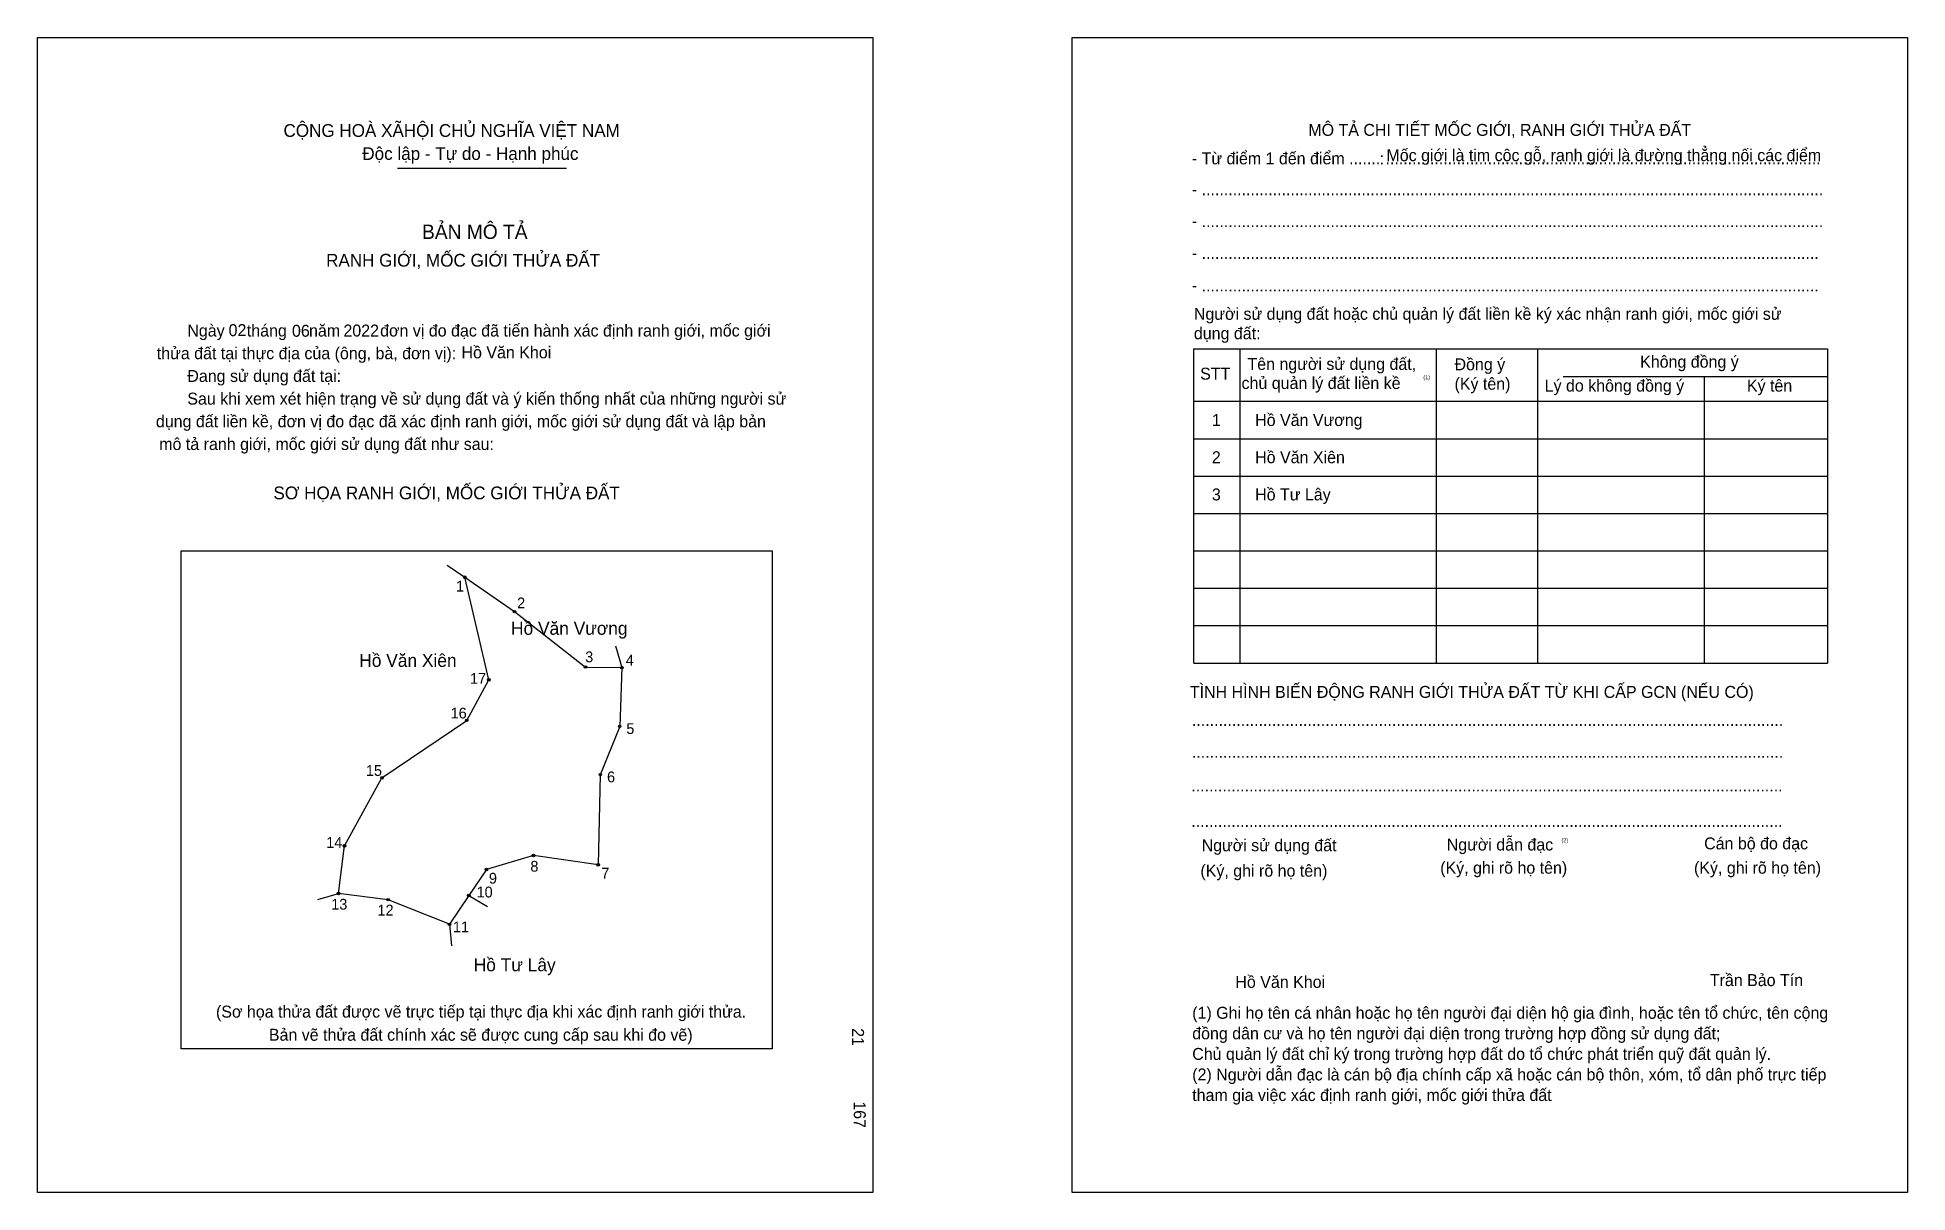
# Model space of a CAD drawing. Extents: x 549107 to 549838, y 1825082 to 1825533.
import ezdxf

# ---------------------------------------------------------------- set-up
doc = ezdxf.new("R2010")
doc.units = 0
for name, color, linetype in [('bmtKhungInTrang1', 7, 'Continuous'), ('bmtKhungInTrang2', 7, 'Continuous'), ('bmtNoiDung', 7, 'Continuous'), ('bmtTemplate', 7, 'Continuous'), ('CanhThua', 7, 'Continuous'), ('MocDinhThua', 7, 'Continuous'), ('RauThua', 7, 'Continuous'), ('SoHieuDinhThua', 7, 'Continuous'), ('TenChuLanCan', 7, 'Continuous')]:
    doc.layers.add(name, color=color, linetype=linetype)

msp = doc.modelspace()

# ---------------------------------------------------------------- linework, layer by layer
at = {"layer": 'bmtKhungInTrang1'}
msp.add_lwpolyline([(549106.87, 1825533.16), (549433.4, 1825533.16), (549433.4, 1825081.51), (549106.87, 1825081.51)], close=True, dxfattribs=at)
at = {"layer": 'bmtKhungInTrang2'}
msp.add_lwpolyline([(549511.27, 1825533.16), (549837.81, 1825533.16), (549837.81, 1825081.51), (549511.27, 1825081.51)], close=True, dxfattribs=at)
at = {"layer": 'bmtTemplate'}
for p, q in [((549247.58, 1825481.97), (549313.62, 1825481.97)), ((549576.78, 1825411.34), (549576.78, 1825288.56)), ((549653.6, 1825411.34), (549653.6, 1825288.56)), ((549693.11, 1825411.48), (549693.11, 1825288.56)), ((549806.55, 1825411.34), (549806.55, 1825288.56)), ((549703.14, 1825400.52), (549806.55, 1825400.52)), ((549558.87, 1825390.87), (549806.55, 1825390.87)), ((549558.87, 1825376.26), (549806.55, 1825376.26)), ((549558.87, 1825361.64), (549806.55, 1825361.64)), ((549558.87, 1825347.02), (549806.55, 1825347.02)), ((549558.87, 1825332.41), (549806.55, 1825332.41)), ((549558.87, 1825317.79), (549806.55, 1825317.79)), ((549558.87, 1825303.17), (549806.55, 1825303.17)), ((549558.87, 1825288.56), (549806.55, 1825288.56))]:
    msp.add_line(p, q, dxfattribs=at)
for points in [[(549558.71, 1825411.34), (549806.55, 1825411.34)], [(549558.71, 1825411.34), (549558.71, 1825288.56)], [(549758.34, 1825400.38), (549758.34, 1825288.56)]]:
    msp.add_lwpolyline(points, dxfattribs=at)
msp.add_lwpolyline([(549163.04, 1825137.76), (549163.04, 1825332.39), (549394.1, 1825332.39), (549394.1, 1825137.76)], close=True, dxfattribs=at)
at = {"layer": 'CanhThua'}
for p, q in [((549273.96, 1825322.08), (549293.34, 1825308.65)), ((549283.29, 1825281.99), (549273.96, 1825322.08)), ((549293.34, 1825308.65), (549321.07, 1825286.99)), ((549321.07, 1825286.99), (549335.26, 1825286.77)), ((549335.26, 1825286.77), (549334.44, 1825263.8)), ((549274.66, 1825266.14), (549283.29, 1825281.99)), ((549241.54, 1825243.69), (549274.66, 1825266.14)), ((549334.44, 1825263.8), (549326.87, 1825244.89)), ((549226.89, 1825217.09), (549241.54, 1825243.69)), ((549326.87, 1825244.89), (549326.04, 1825209.64)), ((549224.54, 1825198.46), (549226.89, 1825217.09)), ((549300.75, 1825213.31), (549282.35, 1825207.82)), ((549326.04, 1825209.64), (549300.75, 1825213.31)), ((549282.35, 1825207.82), (549275.48, 1825197.64)), ((549243.96, 1825196.03), (549224.54, 1825198.46)), ((549267.9, 1825186.41), (549243.96, 1825196.03)), ((549275.48, 1825197.64), (549267.9, 1825186.41))]:
    msp.add_line(p, q, dxfattribs=at)
at = {"layer": 'MocDinhThua'}
for centre in [(549273.96, 1825322.08), (549293.34, 1825308.65), (549321.07, 1825286.99), (549335.26, 1825286.77), (549283.29, 1825281.99), (549274.66, 1825266.14), (549334.44, 1825263.8), (549241.54, 1825243.69), (549326.87, 1825244.89), (549226.89, 1825217.09), (549300.75, 1825213.31), (549326.04, 1825209.64), (549282.35, 1825207.82), (549224.54, 1825198.46), (549243.96, 1825196.03), (549275.48, 1825197.64), (549267.9, 1825186.41)]:
    msp.add_circle(centre, 0.507, dxfattribs=at)
at = {"layer": 'RauThua'}
for p, q in [((549267.04, 1825326.88), (549273.96, 1825322.08)), ((549267.04, 1825326.88), (549273.96, 1825322.08)), ((549332.83, 1825295.26), (549335.26, 1825286.77)), ((549216.42, 1825196.15), (549224.54, 1825198.46)), ((549275.48, 1825197.64), (549282.74, 1825193.31)), ((549267.9, 1825186.41), (549268.75, 1825178.04))]:
    msp.add_line(p, q, dxfattribs=at)

# ---------------------------------------------------------------- texts
at = {"layer": 'bmtNoiDung'}
for s, height, p in [('02', 4.672, (549181.59, 1825416.37)), ('06', 4.672, (549206.37, 1825416.11)), ('2022', 4.672, (549226.47, 1825416.21)), ('Hồ Văn Khoi', 4.6722, (549272.62, 1825407.68)), ('1', 4.67, (549565.9, 1825381.23)), ('Hồ Văn Vương ', 4.6722, (549582.81, 1825381.23)), ('2', 4.67, (549565.9, 1825366.68)), ('Hồ Văn Xiên ', 4.6722, (549582.81, 1825366.68)), ('3', 4.67, (549565.9, 1825352.13)), ('Hồ Tư Lây ', 4.672, (549582.81, 1825352.13)), ('Hồ Văn Khoi', 4.6722, (549575.07, 1825161.56))]:
    msp.add_text(s, height=height, dxfattribs=at).set_placement(p)
for s, p in [('21', (549425.27, 1825145.8)), ('167', (549425.94, 1825117.21))]:
    msp.add_text(s, height=4.672, rotation=270, dxfattribs=at).set_placement(p)
at = {"layer": 'bmtTemplate'}
for s, height, p in [('CỘNG HOÀ XÃHỘI CHỦ NGHĨA VIỆT NAM', 4.9837, (549203.05, 1825494.26)), ('MÔ TẢ CHI TIẾT MỐC GIỚI, RANH GIỚI THỬA ĐẤT', 4.6704, (549603.6, 1825494.66)), ('Độc lập - Tự do - Hạnh phúc', 4.9837, (549233.87, 1825485.25)), ('- Từ điểm 1 đến điểm .......', 4.6704, (549558.08, 1825483.52)), ('Mốc giới là tim cộc gỗ, ranh giới là đường thẳng nối các điểm', 4.6704, (549634.14, 1825484.76)), (':', 4.67, (549631.46, 1825483.52)), ('..................................................................................................', 4.6704, (549633.76, 1825483.52)), ('- ............................................................................................................................................', 4.6704, (549558.08, 1825471.42)), ('BẢN MÔ TẢ', 5.607, (549257.2, 1825454.36)), ('- ............................................................................................................................................', 4.6704, (549558.08, 1825458.99)), ('RANH GIỚI, MỐC GIỚI THỬA ĐẤT', 4.9837, (549219.71, 1825443.54)), ('- ...........................................................................................................................................', 4.6704, (549558.08, 1825446.57)), ('- ...........................................................................................................................................', 4.6704, (549558.08, 1825433.85)), ('Người sử dụng đất hoặc chủ quản lý đất liền kề ký xác nhận ranh giới, mốc giới sử', 4.6704, (549558.87, 1825422.74)), ('Ngày     tháng     năm         đơn vị đo đạc đã tiến hành xác định ranh giới, mốc giới ', 4.6722, (549165.46, 1825416.21)), ('dụng đất:', 4.67, (549558.87, 1825415.14)), ('thửa đất tại thực địa của (ông, bà, đơn vị):', 4.6722, (549153.54, 1825407.34)), ('Tên người sử dụng đất,', 4.6704, (549579.8, 1825403.16)), ('Đồng ý', 4.67, (549660.74, 1825403.01)), ('Không đồng ý', 4.6704, (549733.27, 1825404.03)), ('Đang sử dụng đất tại:', 4.6722, (549165.46, 1825398.47)), ('STT', 4.67, (549561.31, 1825399.35)), ('chủ quản lý đất liền kề', 4.6704, (549577.5, 1825395.69)), ('(1)', 1.557, (549648.54, 1825399.52)), ('(Ký tên)', 4.67, (549660.74, 1825395.41)), ('Sau khi xem xét hiện trạng về sử dụng đất và ý kiến thống nhất của những người sử ', 4.6722, (549165.46, 1825389.59)), ('Lý do không đồng ý', 4.6704, (549695.97, 1825394.68)), ('Ký tên', 4.67, (549775.01, 1825394.68)), ('dụng đất liền kề, đơn vị đo đạc đã xác định ranh giới, mốc giới sử dụng đất và lập bản', 4.6722, (549153.19, 1825380.72)), ('mô tả ranh giới, mốc giới sử dụng đất như sau:', 4.6722, (549154.48, 1825371.85)), ('SƠ HỌA RANH GIỚI, MỐC GIỚI THỬA ĐẤT', 4.9837, (549199.12, 1825352.57)), ('TÌNH HÌNH BIẾN ĐỘNG RANH GIỚI THỬA ĐẤT TỪ KHI CẤP GCN (NẾU CÓ)', 4.6704, (549557.29, 1825274.93)), ('.....................................................................................................................................', 4.67741, (549558.08, 1825263.93)), ('.....................................................................................................................................', 4.67741, (549558.08, 1825251.51)), ('.....................................................................................................................................', 4.67741, (549557.84, 1825238.36)), ('.....................................................................................................................................', 4.67741, (549557.84, 1825224.47)), ('Người sử dụng đất', 4.6704, (549561.89, 1825214.97)), ('Người dẫn đạc', 4.6704, (549657.68, 1825215.26)), ('(2)', 1.557, (549702.53, 1825218.48)), ('Cán bộ đo đạc', 4.6704, (549758.29, 1825215.7)), ('(Ký, ghi rõ họ tên)', 4.6704, (549655.14, 1825206.2)), ('(Ký, ghi rõ họ tên)', 4.6704, (549754.33, 1825206.2)), ('(Ký, ghi rõ họ tên)', 4.6704, (549561.41, 1825205.03)), ('Trần Bảo Tín', 4.6704, (549760.52, 1825162.25)), ('(Sơ họa thửa đất được vẽ trực tiếp tại thực địa khi xác định ranh giới thửa.', 4.6722, (549176.67, 1825149.93)), ('(1) Ghi họ tên cá nhân hoặc họ tên người đại diện hộ gia đình, hoặc tên tổ chức, tên cộng', 4.6704, (549558.22, 1825149.48)), ('Bản vẽ thửa đất chính xác sẽ được cung cấp sau khi đo vẽ)', 4.6722, (549197.33, 1825140.89)), ('đồng dân cư và họ tên người đại diện trong trường hợp đồng sử dụng đất;', 4.6704, (549558.22, 1825141.44)), ('Chủ quản lý đất chỉ ký trong trường hợp đất do tổ chức phát triển quỹ đất quản lý.', 4.6704, (549558.22, 1825133.4)), ('(2) Người dẫn đạc là cán bộ địa chính cấp xã hoặc cán bộ thôn, xóm, tổ dân phố trực tiếp', 4.6704, (549558.22, 1825125.36)), ('tham gia việc xác định ranh giới, mốc giới thửa đất', 4.6704, (549558.22, 1825117.32))]:
    msp.add_text(s, height=height, dxfattribs=at).set_placement(p)
at = {"layer": 'SoHieuDinhThua'}
for s, height, p in [('1', 4.22, (549270.46, 1825316.5)), ('2', 4.22, (549294.36, 1825309.94)), ('3', 4.22, (549320.97, 1825288.86)), ('4', 4.22, (549336.82, 1825287.57)), ('17', 4.224, (549275.95, 1825280.44)), ('16', 4.224, (549268.38, 1825266.87)), ('5', 4.22, (549337.05, 1825260.81)), ('15', 4.224, (549235.26, 1825244.42)), ('6', 4.22, (549329.5, 1825241.93)), ('14', 4.224, (549219.74, 1825216.29)), ('8', 4.22, (549299.55, 1825206.98)), ('9', 4.22, (549283.34, 1825202.31)), ('7', 4.22, (549327.26, 1825204.3)), ('13', 4.224, (549221.71, 1825192.14)), ('10', 4.224, (549278.52, 1825196.91)), ('12', 4.224, (549239.78, 1825189.83)), ('11', 4.224, (549269.26, 1825183.27))]:
    msp.add_text(s, height=height, dxfattribs=at).set_placement(p)
at = {"layer": 'TenChuLanCan'}
for s, height, p in [('Hồ Văn Vương', 5.0683, (549291.98, 1825299.6)), ('Hồ Văn Xiên', 5.0683, (549232.66, 1825287.04)), ('Hồ Tư Lây', 5.068, (549277.4, 1825168.04))]:
    msp.add_text(s, height=height, dxfattribs=at).set_placement(p)

doc.saveas('drawing.dxf')
